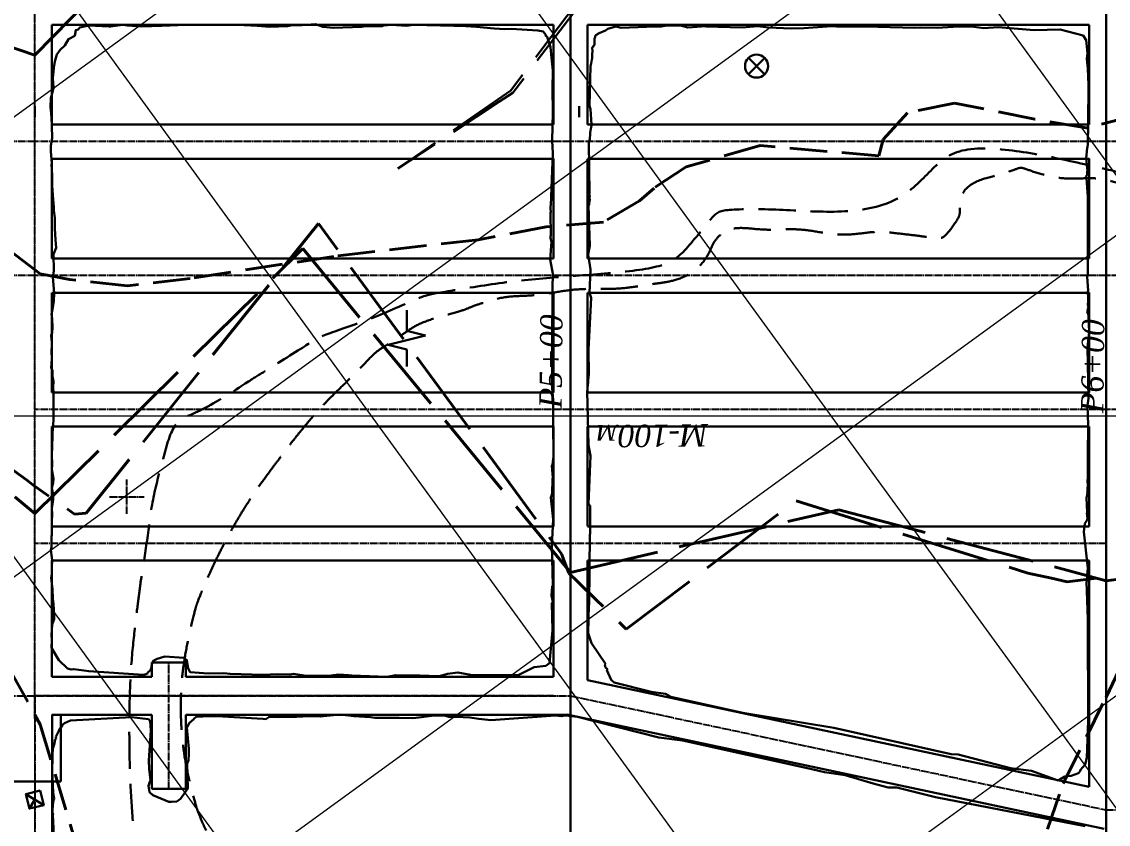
# Model space of a CAD drawing. Header units: millimetres. Extents: x -277 to 3473, y -747 to 1141.
# Drawn here: x 286.2 to 432.3, y 45.1 to 153 of the extents above; entities that cross this region are included whole.
import ezdxf

# ---------------------------------------------------------------- set-up
doc = ezdxf.new("R2010")
doc.units = ezdxf.units.MM
for name, pattern in [('ACAD_ISO02W100', [15, 12, -3]), ('DASHDOT', [2.4, 2, -0.2, 0, -0.2]), ('zona5x5', [7, 5, -2])]:
    doc.linetypes.add(name, pattern=pattern)
for name, color, linetype, lineweight, plot in [('Выработки_проект', 4, 'Continuous', 30, False), ('Опасная зона 2023', 1, 'zona5x5', 30, False), ('Опасная зона 2024', 1, 'zona5x5', 30, False), ('Оси_проект', 4, 'DASHDOT', 25, False)]:
    doc.layers.add(name, color=color, linetype=linetype, lineweight=lineweight, plot=plot)
for name, color, linetype, lineweight in [('Выработки_факт', 7, 'Continuous', 30), ('Геология ПРГР 2025', 1, 'Continuous', 30), ('Опасная зона 2025', 172, 'Continuous', 40), ('Сетка_геол', 1, 'Continuous', 25), ('Сетка_коорд', 250, 'Continuous', 25)]:
    doc.layers.add(name, color=color, linetype=linetype, lineweight=lineweight)
doc.layers.add('Г_157_ГКЗ_23', color=1, linetype='Continuous', plot=False)
doc.layers.add('Геология 2023', color=1, linetype='Continuous', plot=False)
doc.layers.add('СЕТКА', color=1, linetype='Continuous')
doc.styles.add('Сетка_геол', font='timesi.ttf', dxfattribs={"height": 3})

msp = doc.modelspace()

# ---------------------------------------------------------------- linework, layer by layer
at = {"layer": 'Выработки_проект'}
for p, q in [((357.71, 152.56), (290.3, 152.56)), ((357.71, 152.56), (290.3, 152.56)), ((382.71, 152.56), (362.31, 152.56)), ((387.31, 152.56), (362.31, 152.56)), ((429.71, 152.56), (387.31, 152.56)), ((429.71, 152.56), (387.31, 152.56)), ((357.71, 139.16), (290.3, 139.16)), ((357.71, 139.16), (290.3, 139.16)), ((382.71, 139.16), (362.31, 139.16)), ((387.31, 139.16), (362.31, 139.16)), ((429.71, 139.16), (387.31, 139.16)), ((429.71, 139.16), (387.31, 139.16)), ((357.71, 134.56), (290.3, 134.56)), ((357.71, 134.56), (290.3, 134.56)), ((429.71, 134.56), (362.31, 134.56)), ((429.71, 134.56), (362.31, 134.56)), ((357.71, 121.16), (290.3, 121.16)), ((357.71, 121.16), (290.3, 121.16)), ((429.71, 121.16), (362.31, 121.16)), ((429.71, 121.16), (362.31, 121.16)), ((357.71, 116.56), (290.3, 116.56)), ((357.71, 116.56), (290.3, 116.56)), ((429.71, 116.56), (362.31, 116.56)), ((429.71, 116.56), (362.31, 116.56)), ((357.71, 103.16), (290.3, 103.16)), ((357.71, 103.16), (290.3, 103.16)), ((429.71, 103.16), (362.31, 103.16)), ((429.71, 103.16), (362.31, 103.16)), ((298.05, 98.56), (290.3, 98.56)), ((302.65, 98.56), (290.3, 98.56)), ((357.71, 98.56), (302.65, 98.56)), ((357.71, 98.56), (302.65, 98.56)), ((429.71, 98.56), (362.31, 98.56)), ((429.71, 98.56), (362.31, 98.56)), ((298.05, 85.16), (290.3, 85.16)), ((302.65, 85.16), (290.3, 85.16)), ((357.71, 85.16), (302.65, 85.16)), ((357.71, 85.16), (302.65, 85.16)), ((429.71, 85.16), (362.31, 85.16)), ((429.71, 85.16), (362.31, 85.16)), ((339.71, 80.56), (290.3, 80.56)), ((344.31, 80.56), (290.3, 80.56)), ((357.71, 80.56), (344.31, 80.56)), ((357.71, 80.56), (344.31, 80.56)), ((429.71, 80.56), (362.31, 80.56)), ((429.71, 80.56), (362.31, 80.56)), ((290.31, -4.32), (290.31, 59.84)), ((291.51, 59.84), (291.51, 50.88)), ((291.51, 50.88), (284.51, 50.88))]:
    msp.add_line(p, q, dxfattribs=at)
for points in [[(290.3, 139.16), (290.3, 152.56)], [(357.71, 139.17), (357.71, 152.57)], [(362.31, 139.16), (362.31, 152.56)], [(429.71, 139.17), (429.71, 152.57)], [(290.3, 121.16), (290.3, 134.56)], [(357.71, 121.17), (357.71, 134.57)], [(362.31, 121.16), (362.31, 134.56)], [(429.71, 121.17), (429.71, 134.57)], [(290.3, 103.16), (290.3, 116.56)], [(357.71, 103.17), (357.71, 116.57)], [(357.71, 103.16), (357.71, 116.56)], [(362.31, 103.16), (362.31, 116.56)], [(429.71, 103.17), (429.71, 116.57)], [(429.71, 103.16), (429.71, 116.56)], [(338.01, 112.72), (338.01, 114.22)], [(338.01, 112.72), (338.01, 111.42)], [(338.01, 111.42), (340.51, 110.79)], [(340.51, 110.79), (335.51, 109.54)], [(335.51, 109.54), (338.01, 108.92)], [(338.01, 108.92), (338.01, 106.66)], [(357.71, 85.16), (357.71, 98.57)], [(357.71, 85.16), (357.71, 98.56)], [(362.31, 85.17), (362.31, 98.56)], [(429.71, 85.16), (429.71, 98.57)], [(429.71, 85.16), (429.71, 98.56)], [(357.71, 68.64), (357.71, 80.56)], [(357.71, 68.64), (357.71, 80.56)], [(357.72, 64.94), (357.72, 80.57)], [(357.72, 64.94), (357.72, 80.56)], [(362.31, 64.51), (362.31, 80.57)], [(429.71, 67.16), (429.71, 80.56)], [(429.71, 50.16), (429.71, 80.56)], [(303.71, 64.94), (290.3, 64.94)], [(357.72, 64.94), (308.31, 64.94)], [(362.31, 64.51), (429.71, 50.16)], [(359.49, 59.9), (431.74, 44.51)], [(303.71, 59.84), (290.3, 59.84)], [(359.75, 59.84), (308.31, 59.84)]]:
    msp.add_lwpolyline(points, dxfattribs=at)
for points, elevation in [([(287.99, 141.64), (287.99, 140.14)], 31), ([(361.15, 141.64), (361.15, 140.14)], 31), ([(431.99, 141.64), (431.99, 140.14)], 31), ([(290.3, 85.17), (290.3, 98.56)], 0), ([(290.3, 64.94), (290.3, 80.57)], 0), ([(303.71, 66.89), (303.71, 64.94)], -31), ([(308.31, 66.89), (303.71, 66.89)], -31), ([(308.31, 66.89), (308.31, 64.94)], -31), ([(303.71, 59.84), (303.71, 49.89)], -31), ([(308.31, 59.84), (308.31, 49.89)], -31), ([(308.31, 49.89), (303.71, 49.89)], -31)]:
    msp.add_lwpolyline(points, dxfattribs=dict(at, elevation=elevation))
at = {"layer": 'Выработки_факт'}
for p, q in [((383.91, 148.1), (386.1, 145.9)), ((383.91, 145.9), (386.1, 148.09)), ((286.8, 49.19), (289.21, 47.72)), ((287.27, 47.25), (288, 48.46))]:
    msp.add_line(p, q, dxfattribs=at)
at = {"layer": 'Выработки_факт', "linetype": 'ByBlock'}
msp.add_lwpolyline([(290.27, 69.85), (290.24, 68.84), (291.22, 67.17), (292.4, 66.08), (292.87, 65.95), (293.23, 65.99), (293.25, 65.98), (295.24, 65.69), (302.59, 65.2), (303.08, 65.33), (303.21, 65.52), (303.22, 65.59), (303.57, 65.82), (303.61, 66.02), (303.62, 66.07), (303.67, 66.32), (303.68, 66.35), (303.74, 66.67), (304.01, 67.13), (304.45, 67.38), (305.49, 67.66), (308.05, 67.5), (308.45, 67.2), (308.59, 66.08), (308.86, 65.58), (311.29, 65.4), (313.42, 65.43), (314.25, 65.34), (318.65, 65.23), (320.64, 65.32), (322.3, 65.26), (322.75, 65.33), (324.5, 65.09), (327.47, 65.09), (328.82, 65.27), (330.16, 65.15), (330.63, 65.13), (335.37, 64.95), (336.52, 65.16), (339.76, 65.14), (340.99, 65.08), (341.49, 65.04), (342.53, 65.07), (343.45, 65.34), (344.87, 65.54), (346.85, 65.17), (348.37, 65.15), (353.08, 65.19), (355.14, 66.24), (356.71, 66.44), (357.19, 66.76), (357.58, 71.18), (357.59, 71.21), (357.51, 74.79), (357.62, 75.05), (357.47, 75.89), (357.54, 77.12), (357.64, 77.28), (357.5, 82.54), (357.67, 86.1), (357.35, 89.02), (357.46, 89.28), (357.5, 89.47), (357.52, 89.51), (357.59, 91.58), (357.63, 91.66), (357.49, 93.3), (357.52, 93.34), (357.54, 93.43), (357.58, 93.45), (357.68, 94.25), (357.74, 94.4), (357.69, 99.29), (357.67, 102.06), (357.69, 102.1), (357.5, 104.29), (357.54, 107.11), (357.65, 107.31), (357.52, 108.53), (357.58, 117.89), (357.68, 118.87), (357.25, 121.03), (357.44, 123.4), (357.3, 123.89), (357.33, 123.97), (357.31, 124.13), (357.34, 124.22), (357.31, 127.3), (357.36, 127.43), (357.31, 127.84), (357.33, 127.87), (357.33, 128.23), (357.34, 128.27), (357.65, 135.32), (357.53, 136.98), (357.61, 140.76), (357.6, 143.98), (357.61, 146.41), (357.47, 148.12), (357.3, 149.54), (356.86, 150.93), (356.69, 151.05), (356.64, 151.13), (356.68, 151.22), (356.31, 151.65), (355.63, 151.8), (352.02, 152.03), (351.19, 151.95), (349.76, 152.07), (347.39, 152.29), (345.92, 152.37), (344.32, 152.41), (338.89, 152.55), (337.98, 152.4), (335.93, 152.53), (334.9, 152.45), (334.68, 152.35), (332.48, 152.35), (331.94, 152.29), (328.14, 152.13), (326.72, 152.3), (325.74, 152.63), (323.95, 152.49), (322.6, 152.52), (321.95, 152.35), (319.6, 152.3), (317.9, 152.4), (315.31, 152.56), (314.64, 152.53), (314.58, 152.53), (308.28, 152.55), (306.18, 152.48), (305.09, 152.43), (302.31, 152.33), (300.45, 152.45), (299.84, 152.56), (298.19, 152.32), (297.97, 152.34), (295.27, 152.46), (294.05, 152.18), (293.83, 151.91), (293.5, 151.85), (293.36, 151.08), (292.51, 150.63), (292.02, 149.78), (291.39, 149.19), (290.97, 148.55), (290.68, 147.63), (290.54, 146.76), (290.4, 145.36), (290.52, 144.07), (290.29, 143.13), (290.16, 142.73), (290.1, 141.46), (290.14, 141.14), (290.25, 140.08), (290.29, 138.96), (290.31, 137.34), (290.15, 136.33), (290.14, 135.58), (290.28, 133.92), (290.25, 133.78), (290.32, 132.33), (290.33, 130.97), (290.42, 129.68), (290.54, 127.99), (290.57, 127.6), (290.67, 126.61), (290.68, 125.18), (290.76, 123.68), (290.86, 122.6), (290.52, 121.74), (290.56, 119.48), (290.41, 118.65), (290.59, 116.53), (290.54, 115.42), (290.33, 114.14), (290.26, 113.64), (290.35, 113.08), (290.36, 111.83), (290.31, 111.23), (290.21, 110.8), (290.28, 109.85), (290.27, 109.49), (290.23, 108.67), (290.28, 107.66), (290.21, 106.47), (290.36, 106.09), (290.39, 105.31), (290.49, 104.61), (290.48, 103.96), (290.52, 102.98), (290.52, 101.79), (290.52, 101.11), (290.52, 99.93), (290.49, 99.39), (290.44, 98.51), (290.39, 97.43), (290.33, 95.8), (290.27, 94.8), (290.33, 93.45), (290.29, 92.78), (290.53, 91.56), (290.47, 91.06), (290.3, 90.31), (290.43, 89.62), (290.45, 88.78), (290.28, 87.57), (290.33, 86.84), (290.3, 85.82), (290.29, 84.92), (290.28, 84.01), (290.23, 83.8), (290.22, 82.34), (290.13, 82.02), (290.35, 80.63), (290.3, 79.76), (290.28, 78.8), (290.2, 78.23), (290.36, 76.73), (290.43, 75.46), (290.49, 74.74), (290.61, 73), (290.58, 72.71), (290.48, 72.32), (290.35, 71.96), (290.27, 71.15), (290.22, 70.65)], close=True, dxfattribs=at)
at = {"layer": 'Выработки_факт'}
for points in [[(399.66, 152.32), (406.31, 152.16), (407.02, 152.18), (409.3, 152.13), (412.17, 152.32), (414.23, 152.27), (415.58, 152.12), (417.51, 152.23), (422.35, 151.85), (425.83, 151.92), (428.9, 151.13), (429.33, 150.49), (429.5, 148.74), (429.42, 147.97), (429.54, 146.68), (429.52, 146.64), (429.64, 144.47), (429.63, 144.44), (429.6, 139.35), (429.53, 136.33), (429.51, 136.28), (429.49, 136.13), (429.43, 136.02), (429.34, 134.59), (429.49, 132.95), (429.45, 132.86), (429.44, 132.48), (429.44, 132.47), (429.44, 132.36), (429.29, 132.15), (429.38, 131.98), (429.37, 131.98), (429.53, 129.45), (429.53, 118.87), (429.47, 118.68), (429.6, 116.83), (429.56, 116.72), (429.58, 115.75), (429.58, 115.74), (429.6, 115.18), (429.52, 115.04), (429.58, 114.62), (429.56, 114.57), (429.58, 114.42), (429.53, 114.31), (429.52, 114.25), (429.47, 114.14), (429.48, 114.07), (429.46, 114.02), (429.63, 113.55), (429.73, 111.27), (429.49, 109.25), (429.64, 102.36), (429.64, 102.34), (429.49, 101.39), (429.59, 98.79), (429.58, 98.76), (429.58, 98.46), (429.57, 98.45), (429.54, 95.14), (429.52, 95.1), (429.55, 91.51), (429.48, 91.44), (429.54, 90.49), (429.54, 90.49), (429.53, 90.45), (429.51, 90.39), (429.49, 89.81), (429.47, 89.78), (429.51, 89.6), (429.43, 89.45), (429.39, 89.14), (429.35, 89.06), (429.44, 87.01), (429.42, 86.95), (429.5, 86.22), (429.44, 86.08), (429.44, 86.04), (429.4, 85.97), (429.39, 85.93), (429.15, 85.53), (429.02, 84.44), (429.52, 79.54), (429.45, 78.67), (429.43, 78.62), (429.39, 77.76), (429.38, 77.74), (429.56, 72.69), (429.52, 72.57), (429.59, 59.06), (429.4, 54.04), (429.33, 53.73), (429.31, 53.67), (429.27, 53.5), (429.21, 53.37), (429.2, 53.17), (428.55, 52.44), (428.5, 52.25), (428.29, 52), (427.28, 51.66), (426.45, 51.55), (425.55, 51.03), (421.98, 52.3), (419.15, 52.66), (412.11, 54.49), (411.15, 54.55), (395.42, 58.07), (383.19, 60.09), (373.47, 62.24), (372.79, 62.67), (370.86, 62.95), (365.89, 64.19), (365.46, 64.53), (364.91, 65.83), (364.97, 65.96), (364.71, 66.2), (364.64, 66.55), (364.7, 66.71), (362.82, 69.46), (362.36, 70.83), (362.48, 74.57), (362.51, 74.64), (362.62, 84.1), (362.63, 84.13), (362.66, 87.9), (362.44, 88.18), (362.71, 94.62), (362.41, 96.05), (362.25, 103.34), (362.3, 103.49), (362.31, 103.98), (362.33, 104.02), (362.41, 105.34), (362.48, 105.57), (362.43, 108.91), (362.8, 115.88), (362.57, 116.54), (362.7, 119.67), (362.36, 121.71), (362.62, 122.91), (362.62, 122.91), (362.44, 128.25), (362.5, 128.43), (362.57, 128.89), (362.59, 128.94), (362.57, 129.4), (362.6, 129.49), (362.53, 129.8), (362.58, 129.94), (362.47, 136.74), (362.59, 137.19), (362.6, 137.21), (362.63, 137.88), (362.66, 137.96), (362.65, 138.19), (362.67, 138.23), (362.75, 138.67), (362.77, 138.72), (362.82, 139.13), (362.83, 139.16), (362.71, 141.22), (362.55, 141.65), (362.67, 147.01), (362.79, 147.35), (362.87, 147.9), (362.91, 148), (362.9, 148.59), (362.92, 148.65), (362.97, 148.96), (362.93, 149.52), (363.07, 149.61), (363.09, 149.73), (363.21, 149.85), (363.22, 150.67), (363.25, 150.74), (363.27, 150.79), (363.29, 150.81), (363.3, 150.95), (363.32, 150.99), (363.34, 151.07), (363.43, 151.16), (363.6, 151.24), (363.61, 151.28), (363.87, 151.42), (364.69, 151.8), (365.02, 152.03), (366.11, 152.32), (366.82, 152.15), (371.35, 152.34), (372.2, 152.31), (372.9, 152.48), (374.81, 152.47), (375.78, 152.17), (377.6, 152.34), (377.92, 152.37), (378.21, 152.34), (378.79, 152.34), (379.79, 152.27), (383.13, 152.18), (385.12, 152.36), (386.6, 152.19), (389.65, 152.07), (391.37, 152.12), (395.14, 152.37), (395.75, 152.31)], [(288.74, 49.67), (286.8, 49.19), (287.27, 47.25), (289.21, 47.72)]]:
    msp.add_lwpolyline(points, close=True, dxfattribs=at)
at = {"layer": 'Выработки_факт', "elevation": 159.04}
msp.add_lwpolyline([(406.31, 152.16), (407.02, 152.18), (409.3, 152.13), (412.17, 152.32), (414.23, 152.27), (415.58, 152.12), (417.51, 152.23), (422.35, 151.85), (425.83, 151.92), (428.9, 151.13), (429.33, 150.49), (429.5, 148.74), (429.42, 147.97), (429.54, 146.68), (429.52, 146.64), (429.64, 144.47), (429.63, 144.44), (429.6, 139.35), (429.53, 136.33), (429.51, 136.28), (429.49, 136.13), (429.43, 136.02), (429.34, 134.59), (429.49, 132.95), (429.45, 132.86), (429.44, 132.48), (429.44, 132.47), (429.44, 132.36), (429.29, 132.15), (429.38, 131.98), (429.37, 131.98), (429.53, 129.45), (429.53, 118.87), (429.47, 118.68), (429.6, 116.83), (429.56, 116.72), (429.58, 115.75), (429.58, 115.74), (429.6, 115.18), (429.52, 115.04), (429.58, 114.62), (429.56, 114.57), (429.58, 114.42), (429.53, 114.31), (429.52, 114.25), (429.47, 114.14), (429.48, 114.07), (429.46, 114.02), (429.63, 113.55), (429.73, 111.27), (429.49, 109.25), (429.64, 102.36), (429.64, 102.34), (429.49, 101.39), (429.59, 98.79), (429.58, 98.76), (429.58, 98.46), (429.57, 98.45), (429.54, 95.14), (429.52, 95.1), (429.55, 91.51), (429.48, 91.44), (429.54, 90.49), (429.54, 90.49), (429.53, 90.45), (429.51, 90.39), (429.49, 89.81), (429.47, 89.78), (429.51, 89.6), (429.43, 89.45), (429.39, 89.14), (429.35, 89.06), (429.44, 87.01), (429.42, 86.95), (429.5, 86.22), (429.44, 86.08), (429.44, 86.04), (429.4, 85.97), (429.39, 85.93), (429.15, 85.53), (429.02, 84.44), (429.52, 79.54), (429.45, 78.67), (429.43, 78.62), (429.39, 77.76), (429.38, 77.74), (429.56, 72.69), (429.52, 72.57), (429.59, 59.06), (429.4, 54.04), (429.33, 53.73), (429.31, 53.67), (429.27, 53.5), (429.21, 53.37), (429.2, 53.17), (428.55, 52.44), (428.5, 52.25), (428.29, 52), (427.28, 51.66), (426.45, 51.55), (425.55, 51.03), (421.98, 52.3), (419.15, 52.66), (412.11, 54.49), (411.15, 54.55), (395.42, 58.07), (383.19, 60.09), (373.47, 62.24), (372.79, 62.67), (370.86, 62.95), (365.89, 64.19), (365.46, 64.53), (364.91, 65.83), (364.97, 65.96), (364.71, 66.2), (364.64, 66.55), (364.7, 66.71), (362.82, 69.46), (362.36, 70.83), (362.48, 74.57), (362.51, 74.64), (362.62, 84.1), (362.63, 84.13), (362.66, 87.9), (362.44, 88.18), (362.71, 94.62), (362.41, 96.05), (362.25, 103.34), (362.3, 103.49), (362.31, 103.98), (362.33, 104.02), (362.41, 105.34), (362.48, 105.57), (362.43, 108.91), (362.8, 115.88), (362.57, 116.54), (362.7, 119.67), (362.36, 121.71), (362.62, 122.91), (362.62, 122.91), (362.44, 128.25), (362.5, 128.43), (362.57, 128.89), (362.59, 128.94), (362.57, 129.4), (362.6, 129.49), (362.53, 129.8), (362.58, 129.94), (362.47, 136.74), (362.59, 137.19), (362.6, 137.21), (362.63, 137.88), (362.66, 137.96), (362.65, 138.19), (362.67, 138.23), (362.75, 138.67), (362.77, 138.72), (362.82, 139.13), (362.83, 139.16), (362.71, 141.22), (362.55, 141.65), (362.67, 147.01), (362.79, 147.35), (362.87, 147.9), (362.91, 148), (362.9, 148.59), (362.92, 148.65), (362.97, 148.96), (362.93, 149.52), (363.07, 149.61), (363.09, 149.73), (363.21, 149.85), (363.22, 150.67), (363.25, 150.74), (363.27, 150.79), (363.29, 150.81), (363.3, 150.95), (363.32, 150.99), (363.34, 151.07), (363.43, 151.16), (363.6, 151.24), (363.61, 151.28), (363.87, 151.42), (364.69, 151.8), (365.02, 152.03), (366.11, 152.32), (366.82, 152.15), (371.35, 152.34), (372.2, 152.31), (372.9, 152.48), (374.81, 152.47), (375.78, 152.17), (377.6, 152.34), (377.92, 152.37), (378.21, 152.34), (378.79, 152.34), (379.79, 152.27), (383.13, 152.18), (385.12, 152.36), (386.6, 152.19), (389.65, 152.07), (391.37, 152.12), (395.14, 152.37), (395.75, 152.31), (399.66, 152.32), (406.31, 152.16)], dxfattribs=at)
at = {"layer": 'Выработки_факт'}
msp.add_lwpolyline([(406.31, 152.16), (407.02, 152.18), (409.3, 152.13), (412.17, 152.32), (414.23, 152.27), (415.58, 152.12), (417.51, 152.23), (422.35, 151.85), (425.83, 151.92), (428.9, 151.13), (429.33, 150.49), (429.5, 148.74), (429.42, 147.97), (429.54, 146.68), (429.52, 146.64), (429.64, 144.47), (429.63, 144.44), (429.6, 139.35), (429.53, 136.33), (429.51, 136.28), (429.49, 136.13), (429.43, 136.02), (429.34, 134.59), (429.49, 132.95), (429.45, 132.86), (429.44, 132.48), (429.44, 132.47), (429.44, 132.36), (429.29, 132.15), (429.38, 131.98), (429.37, 131.98), (429.53, 129.45), (429.53, 118.87), (429.47, 118.68), (429.6, 116.83), (429.56, 116.72), (429.58, 115.75), (429.58, 115.74), (429.6, 115.18), (429.52, 115.04), (429.58, 114.62), (429.56, 114.57), (429.58, 114.42), (429.53, 114.31), (429.52, 114.25), (429.47, 114.14), (429.48, 114.07), (429.46, 114.02), (429.63, 113.55), (429.73, 111.27), (429.49, 109.25), (429.64, 102.36), (429.64, 102.34), (429.49, 101.39), (429.59, 98.79), (429.58, 98.76), (429.58, 98.46), (429.57, 98.45), (429.54, 95.14), (429.52, 95.1), (429.55, 91.51), (429.48, 91.44), (429.54, 90.49), (429.54, 90.49), (429.53, 90.45), (429.51, 90.39), (429.49, 89.81), (429.47, 89.78), (429.51, 89.6), (429.43, 89.45), (429.39, 89.14), (429.35, 89.06), (429.44, 87.01), (429.42, 86.95), (429.5, 86.22), (429.44, 86.08), (429.44, 86.04), (429.4, 85.97), (429.39, 85.93), (429.15, 85.53), (429.02, 84.44), (429.52, 79.54), (429.45, 78.67), (429.43, 78.62), (429.39, 77.76), (429.38, 77.74), (429.56, 72.69), (429.52, 72.57), (429.59, 59.06), (429.4, 54.04), (429.33, 53.73), (429.31, 53.67), (429.27, 53.5), (429.21, 53.37), (429.2, 53.17), (428.55, 52.44), (428.5, 52.25), (428.29, 52), (427.28, 51.66), (426.45, 51.55), (425.55, 51.03), (421.98, 52.3), (419.15, 52.66), (412.11, 54.49), (411.15, 54.55), (395.42, 58.07), (383.19, 60.09), (373.47, 62.24), (372.79, 62.67), (370.86, 62.95), (365.89, 64.19), (365.46, 64.53), (364.91, 65.83), (364.97, 65.96), (364.71, 66.2), (364.64, 66.55), (364.7, 66.71), (362.82, 69.46), (362.36, 70.83), (362.48, 74.57), (362.51, 74.64), (362.62, 84.1), (362.63, 84.13), (362.66, 87.9), (362.44, 88.18), (362.71, 94.62), (362.41, 96.05), (362.25, 103.34), (362.3, 103.49), (362.31, 103.98), (362.33, 104.02), (362.41, 105.34), (362.48, 105.57), (362.43, 108.91), (362.8, 115.88), (362.57, 116.54), (362.7, 119.67), (362.36, 121.71), (362.62, 122.91), (362.62, 122.91), (362.44, 128.25), (362.5, 128.43), (362.57, 128.89), (362.59, 128.94), (362.57, 129.4), (362.6, 129.49), (362.53, 129.8), (362.58, 129.94), (362.47, 136.74), (362.59, 137.19), (362.6, 137.21), (362.63, 137.88), (362.66, 137.96), (362.65, 138.19), (362.67, 138.23), (362.75, 138.67), (362.77, 138.72), (362.82, 139.13), (362.83, 139.16), (362.71, 141.22), (362.55, 141.65), (362.67, 147.01), (362.79, 147.35), (362.87, 147.9), (362.91, 148), (362.9, 148.59), (362.92, 148.65), (362.97, 148.96), (362.93, 149.52), (363.07, 149.61), (363.09, 149.73), (363.21, 149.85), (363.22, 150.67), (363.25, 150.74), (363.27, 150.79), (363.29, 150.81), (363.3, 150.95), (363.32, 150.99), (363.34, 151.07), (363.43, 151.16), (363.6, 151.24), (363.61, 151.28), (363.87, 151.42), (364.69, 151.8), (365.02, 152.03), (366.11, 152.32), (366.82, 152.15), (371.35, 152.34), (372.2, 152.31), (372.9, 152.48), (374.81, 152.47), (375.78, 152.17), (377.6, 152.34), (377.92, 152.37), (378.21, 152.34), (378.79, 152.34), (379.79, 152.27), (383.13, 152.18), (385.12, 152.36), (386.6, 152.19), (389.65, 152.07), (391.37, 152.12), (395.14, 152.37), (395.75, 152.31), (399.66, 152.32), (406.31, 152.16)], dxfattribs=at)
at = {"layer": 'Выработки_факт', "linetype": 'ByBlock'}
msp.add_lwpolyline([(429.2, 44.89), (409.05, 48.78), (403.89, 50.07), (402.71, 50.09), (400.68, 50.61), (396.94, 51.75), (394.14, 52.12), (392.45, 52.54), (375.06, 56.38), (371.87, 56.81), (360.93, 59.55), (359.35, 59.73), (358.79, 59.64), (357.99, 59.73), (349.31, 59.14), (347.68, 59.28), (346.47, 59.49), (345.58, 59.53), (343.64, 59.57), (343.02, 59.74), (341.7, 59.77), (339.61, 59.47), (338.8, 59.41), (336.96, 59.43), (333.74, 59.42), (333.1, 59.51), (330.89, 59.67), (329.04, 59.87), (326.36, 59.6), (324.86, 59.68), (323.19, 59.58), (322.34, 59.55), (320.69, 59.51), (319.9, 59.57), (319.44, 59.53), (319.07, 59.27), (318.67, 59.31), (313.29, 59.61), (311.49, 59.65), (309.7, 59.55), (309.38, 59.29), (309.38, 59.27), (308.81, 58.77), (308.81, 58.76), (308.42, 58.12), (308.7, 55.26), (308.7, 54.51), (308.67, 53.81), (308.59, 53.57), (308.59, 53.56), (308.5, 53.31), (308.56, 49.93), (307.59, 48.57), (307.07, 48.19), (306.39, 48.14), (306.01, 48.13), (303.87, 49.05), (303.4, 49.45), (303.26, 50.28), (303.48, 50.85), (303.53, 51.04), (303.36, 52.6), (303.33, 53.71), (303.59, 57.72), (303.5, 58.99), (303.26, 59.25), (300.99, 59.53), (292.79, 59.06), (291.98, 58.72), (291.74, 58.48), (291.21, 57.7), (291.19, 57.61), (290.87, 56.98), (290.84, 56.9), (290.86, 56.65), (290.69, 56.44), (290.66, 55.86), (290.56, 55.73), (290.51, 55.44), (290.4, 55.32), (290.38, 54.42), (290.34, 52.05), (290.38, 51.54), (290.45, 49.33), (290.61, 48.58), (290.56, 48.48), (290.53, 48.34), (290.47, 48.17), (290.36, 47.08), (290.37, 46.65), (290.48, 46.47), (290.44, 46.38), (290.63, 41.83)], dxfattribs=at)
at = {"layer": 'Выработки_факт'}
msp.add_circle((385.01, 147), 1.55, dxfattribs=at)
at = {"layer": 'Г_157_ГКЗ_23', "linetype": 'ACAD_ISO02W100', "lineweight": 40, "elevation": -223, "flags": 128}
msp.add_lwpolyline([(143.58, 187.12), (156.67, 180.88), (160.12, 179.01), (170.48, 172.95), (177.63, 169.15), (183.99, 165.5), (195.4, 159.54), (215.65, 148.95), (215.83, 148.85), (224.48, 142.58), (225.92, 141.3), (233.15, 135.9), (235.83, 133.49), (241.77, 128.93), (245.53, 125.5), (250.35, 121.71), (255.07, 117.37), (258.91, 114.29), (264.46, 109.13), (267.45, 106.69), (273.74, 100.78), (276.67, 98.69), (286.86, 91.43), (287.74, 90.72), (293.34, 86.81), (294.89, 86.95), (326.11, 125.87), (358.81, 81.46), (359.79, 78.88), (360.97, 77.73), (363.46, 75.29), (365.61, 73.18), (367.5, 71.33), (390.27, 88.59), (421.46, 78.89), (424.67, 78.18), (426.78, 77.72), (443.39, 79.79), (464.77, 82.37), (481.99, 84.87), (500.58, 89.94), (502.8, 92.23), (503.26, 92.81), (509.74, 99.72), (511.57, 102.07), (516.4, 107.41), (519.44, 111.42), (522.82, 115.26), (526.94, 120.85), (529.01, 123.28), (534.09, 130.34), (534.99, 131.43), (538.84, 136.92), (538.9, 137), (539.15, 137.71), (544.07, 139.46), (571.74, 152.24), (577.87, 150.63), (642.54, 155.67), (644.4, 153.04), (646.38, 150.23), (648.57, 150.26)], dxfattribs=at)
at = {"layer": 'Геология 2023', "color": 30, "linetype": 'ACAD_ISO02W100', "lineweight": 30, "elevation": -223, "flags": 128}
msp.add_lwpolyline([(396.34, 202.78), (397.85, 204.36), (408.67, 215.72), (414.98, 223.31), (460.4, 277.88), (460.68, 278.82), (462.69, 285.59), (463.13, 287.09), (466.26, 297.9), (468.86, 309.4), (487.59, 392.14), (487.52, 394.05), (486.98, 407.83), (487.31, 407.76), (489.7, 407.29), (489.7, 405.36), (489.77, 391.49), (487.22, 380.07), (468.91, 297.93), (468.2, 295.34), (463.09, 276.7), (458.61, 270.7), (426.39, 227.54), (424.69, 226.1), (412.48, 215.79), (410.58, 214.14), (396.95, 202.28), (391.49, 195.1), (352.26, 143.42), (350.37, 142.18), (336.8, 133.24), (338.65, 134.51), (351.98, 143.71), (357.4, 150.92), (396.34, 202.78)], close=True, dxfattribs=at)
at = {"layer": 'Геология ПРГР 2025', "color": 1, "linetype": 'ByBlock', "lineweight": 40, "ltscale": 0.1}
msp.add_lwpolyline([(144.01, 237.09), (216.01, 173.02), (288.01, 148.48), (324.01, 185.19), (360.01, 185.19), (377.27, 182.62), (420.96, 176.1), (432.01, 174.46), (504.01, 193.22), (576.01, 226.75), (648.01, 281.85)], dxfattribs=at)
at = {"layer": 'Геология ПРГР 2025', "color": 1, "linetype": 'ACAD_ISO02W100', "lineweight": 40}
msp.add_lwpolyline([(144.01, 186.87), (216.01, 146.57), (288.01, 86.89), (324.01, 122.48), (360.01, 78.98), (396.08, 87.4), (432.01, 77.86), (468.01, 82.53), (504.01, 90.12), (576.01, 174.86), (648.01, 174.21)], dxfattribs=at)
at = {"layer": 'Опасная зона 2023', "linetype": 'zona5x5'}
msp.add_open_spline([(384.55, -9.04, 40), (381.79, -8.31, 40), (379.02, -7.39, 40), (376.25, -6.29, 40), (375.48, -5.94, 40), (373.49, -5.03, 40), (370.72, -3.59, 40), (369.47, -2.85, 40), (367.95, -1.92, 40), (365.18, -0.04, 40), (364.79, 0.25, 40), (362.41, 2.08, 40), (360.9, 3.34, 40), (359.64, 4.46, 40), (357.55, 6.44, 40), (356.87, 7.11, 40), (354.55, 9.53, 40), (354.11, 10.02, 40), (351.78, 12.63, 40), (351.34, 13.15, 40), (349.01, 15.72, 40), (348.57, 16.21, 40), (345.99, 18.82, 40), (345.8, 19, 40), (343.03, 21.43, 40), (342.39, 21.91, 40), (340.26, 23.4, 40), (337.49, 24.89, 40), (337.25, 25.01, 40), (334.73, 26.14, 40), (331.96, 27.36, 40), (330.25, 28.1, 40), (329.19, 28.55, 40), (326.42, 29.81, 40), (323.75, 31.2, 40), (323.65, 31.25, 40), (320.88, 32.92, 40), (319.02, 34.29, 40), (318.11, 35.02, 40), (315.62, 37.39, 40), (315.34, 37.68, 40), (313.15, 40.48, 40), (312.58, 41.36, 40), (311.31, 43.58, 40), (309.96, 46.67, 40), (309.81, 47.14, 40), (309.03, 49.77, 40), (308.33, 52.86, 40), (307.87, 55.96, 40), (307.63, 59.05, 40), (307.59, 62.14, 40), (307.8, 65.24, 40), (308.27, 68.33, 40), (308.91, 71.43, 40), (309.69, 74.52, 40), (309.81, 74.84, 40), (310.93, 77.62, 40), (312.37, 80.71, 40), (312.58, 81.13, 40), (313.94, 83.81, 40), (315.34, 86.26, 40), (315.71, 86.9, 40), (317.72, 90, 40), (318.11, 90.54, 40), (319.97, 93.09, 40), (320.88, 94.28, 40), (322.32, 96.19, 40), (323.65, 97.85, 40), (324.81, 99.28, 40), (326.42, 101.08, 40), (327.63, 102.38, 40), (329.19, 103.87, 40), (330.8, 105.47, 40), (331.96, 106.61, 40), (333.75, 108.57, 40), (334.73, 109.15, 40), (337.49, 110.94, 40), (338.36, 111.66, 40), (340.26, 112.68, 40), (343.03, 113.52, 40), (345.8, 114.22, 40), (346.8, 114.76, 40), (348.57, 115.27, 40), (351.34, 116.12, 40), (354.11, 116.1, 40), (356.87, 116.39, 40), (359.64, 116.93, 40), (362.41, 117.11, 40), (365.18, 117.01, 40), (367.95, 117.21, 40), (370.72, 117.69, 40), (372.01, 117.85, 40), (373.49, 118.06, 40), (376.25, 118.95, 40), (378.18, 120.95, 40), (379.02, 122.73, 40), (379.59, 124.04, 40), (381.79, 125.44, 40), (384.56, 125.12, 40), (387.33, 124.95, 40), (390.1, 125.18, 40), (392.87, 124.82, 40), (395.63, 124.31, 40), (398.4, 124.39, 40), (401.17, 124.86, 40), (403.94, 124.53, 40), (406.71, 124.21, 40), (407.9, 124.04, 40), (409.48, 123.76, 40), (410.41, 124.04, 40), (412.25, 126.7, 40), (412.36, 127.14, 40), (412.33, 130.23, 40), (415.01, 131.85, 40), (417.78, 132.36, 40), (420.29, 133.33, 40), (420.55, 133.36, 40), (420.8, 133.33, 40), (423.32, 132.42, 40), (426.09, 131.82, 40), (428.86, 131.93, 40), (431.63, 131.99, 40), (434.4, 130.95, 40), (436.81, 130.23, 40), (437.16, 130.1, 40), (439.93, 129.57, 40), (442.7, 129.77, 40), (444.2, 130.23, 40), (445.47, 130.7, 40), (448.24, 132.11, 40), (450.88, 133.33, 40), (451.01, 133.4, 40), (453.78, 134.77, 40), (456.54, 135.21, 40), (459.31, 134.95, 40), (462.08, 133.6, 40), (462.35, 133.33, 40), (464.44, 130.23, 40), (464.85, 129.59, 40), (466.08, 127.14, 40), (467.39, 124.04, 40), (467.62, 123.35, 40), (468.33, 120.95, 40), (469.01, 117.85, 40), (469.43, 114.76, 40), (469.43, 111.66, 40), (469.11, 108.57, 40), (468.46, 105.47, 40), (467.62, 102.89, 40), (467.42, 102.38, 40), (465.84, 99.28, 40), (464.85, 97.76, 40), (463.53, 96.19, 40), (462.08, 94.28, 40), (461.19, 93.09, 40), (459.46, 90, 40), (459.31, 89.7, 40), (457.83, 86.9, 40), (456.54, 84.17, 40), (456.37, 83.81, 40), (455.14, 80.71, 40), (454.15, 77.62, 40), (453.78, 76.11, 40), (453.37, 74.52, 40), (452.76, 71.43, 40), (452.26, 68.33, 40), (451.8, 65.24, 40), (451.54, 62.14, 40), (451.31, 59.05, 40), (451.08, 55.96, 40), (451.01, 54.25, 40), (450.95, 52.86, 40), (450.87, 49.77, 40), (450.75, 46.67, 40), (450.5, 43.58, 40), (450.08, 40.48, 40), (449.54, 37.39, 40), (448.82, 34.29, 40), (448.24, 32.4, 40), (447.87, 31.2, 40), (446.73, 28.1, 40), (445.47, 25.16, 40), (445.4, 25.01, 40), (443.97, 21.91, 40), (442.7, 19.55, 40), (442.31, 18.82, 40), (440.37, 15.72, 40), (439.93, 15.07, 40), (438.25, 12.63, 40), (437.16, 11.22, 40), (435.78, 9.53, 40), (434.4, 7.99, 40), (432.89, 6.44, 40), (431.63, 5.18, 40), (429.75, 3.34, 40), (428.86, 2.49, 40), (426.26, 0.25, 40), (426.09, 0.11, 40), (423.32, -1.92, 40), (421.87, -2.85, 40), (420.55, -3.66, 40), (417.78, -5.23, 40), (416.34, -5.94, 40), (415.01, -6.59, 40), (412.25, -7.73, 40), (409.48, -8.68, 40), (408.17, -9.04, 40), (406.71, -9.44, 40), (403.94, -10, 40), (401.17, -10.35, 40), (398.4, -10.53, 40), (395.63, -10.54, 40), (392.87, -10.39, 40), (390.1, -10.09, 40), (387.33, -9.64, 40), (384.56, -9.04, 40), (384.55, -9.04, 40)], degree=3, dxfattribs=at)
at = {"layer": 'Опасная зона 2024', "linetype": 'zona5x5'}
msp.add_open_spline([(383.66, -15.34, 40), (380.25, -14.38, 40), (372.42, -11.02, 40), (370.21, -9.86, 40), (364.59, -6.95, 40), (359.79, -4.38, 40), (356.76, -2.84, 40), (348.93, 0.66, 40), (347.73, 1.1, 40), (341.1, 3.35, 40), (333.27, 5.87, 40), (331.38, 6.58, 40), (325.44, 8.78, 40), (319.39, 12.05, 40), (317.61, 13.13, 40), (312.53, 17.53, 40), (309.78, 20.48, 40), (307.92, 23.01, 40), (304.95, 28.49, 40), (302.98, 33.96, 40), (301.95, 38.89, 40), (301.83, 39.44, 40), (301.2, 44.92, 40), (300.82, 50.4, 40), (300.69, 55.88, 40), (300.7, 61.35, 40), (300.93, 66.83, 40), (301.53, 72.31, 40), (301.95, 75.54, 40), (302.22, 77.79, 40), (303.13, 83.26, 40), (303.74, 88.74, 40), (305.25, 94.22, 40), (306.68, 99.7, 40), (309.78, 100.11, 40), (317.56, 105.18, 40), (317.61, 105.19, 40), (325.44, 110.06, 40), (326.07, 110.65, 40), (333.27, 112.97, 40), (340.12, 116.13, 40), (341.1, 116.33, 40), (348.93, 117.69, 40), (356.76, 118.61, 40), (364.59, 119.05, 40), (372.42, 119.92, 40), (375.08, 121.61, 40), (379.29, 127.09, 40), (380.25, 127.81, 40), (388.08, 127.81, 40), (395.91, 127.16, 40), (403.74, 128.28, 40), (408.07, 132.56, 40), (411.57, 136.22, 40), (419.4, 135.86, 40), (427.23, 134.26, 40), (434.66, 132.56, 40), (435.06, 132.22, 40), (442.89, 127.39, 40), (446.15, 127.09, 40), (450.72, 126.29, 40), (458.55, 126.05, 40), (461.71, 121.61, 40), (463.94, 116.13, 40), (463.63, 110.65, 40), (461.52, 105.18, 40), (458.55, 101.33, 40), (456.16, 99.7, 40), (450.72, 96.22, 40), (445.48, 94.22, 40), (442.89, 92.26, 40), (438.3, 88.74, 40), (435.06, 83.55, 40), (434.96, 83.26, 40), (434.34, 77.79, 40), (434.47, 72.31, 40), (435.06, 68.07, 40), (435.3, 66.83, 40), (436.81, 61.35, 40), (438.64, 55.88, 40), (440.35, 50.4, 40), (441.7, 44.92, 40), (442.17, 39.44, 40), (441.91, 33.96, 40), (440.72, 28.49, 40), (438.98, 23.01, 40), (436.6, 17.53, 40), (435.06, 14.45, 40), (433.89, 12.05, 40), (430.84, 6.58, 40), (427.23, 1.21, 40), (427.15, 1.1, 40), (422.79, -4.38, 40), (419.4, -7.84, 40), (416.86, -9.86, 40), (411.57, -13.4, 40), (406.77, -15.34, 40), (403.74, -16.45, 40), (395.91, -17.42, 40), (388.08, -16.63, 40), (383.66, -15.34, 40)], degree=3, dxfattribs=at)
at = {"layer": 'Опасная зона 2025', "color": 1, "linetype": 'zona5x5'}
for points in [[(436.23, 140.46), (429.34, 138.69), (422.44, 139.87), (411.61, 142.04), (405.29, 140.72), (402.02, 137.13), (401.46, 134.95), (385.48, 136.32), (375.57, 133.47), (371.24, 130.62), (369.26, 128.88), (364.43, 126.03), (356.75, 125.41), (347.59, 123.68), (328.2, 121.44), (308.88, 118.47), (300.46, 117.48), (292.66, 118.34), (288.7, 119.09), (279.6, 126.15)], [(421.91, 37.82), (426.22, 50.63), (432, 62.21), (438.04, 74.77)], [(281.22, 72.1), (288.73, 58.56), (294.39, 39.71)]]:
    msp.add_lwpolyline(points, dxfattribs=at)
at = {"layer": 'Оси_проект', "ltscale": 0.5}
for p, q in [((300.35, 86.85), (300.35, 91.45)), ((298.05, 89.15), (302.72, 89.15))]:
    msp.add_line(p, q, dxfattribs=at)
for points in [[(288, 59.36), (288, 516.09)], [(360.01, 59.36), (360, 516.09)], [(432.01, 59.36), (432, 516.09)], [(360.02, 47.7), (360.02, 504.42)], [(288, 136.86), (216, 136.86)], [(360.01, 136.86), (288, 136.86)], [(432.01, 136.86), (360.01, 136.86)], [(504.01, 136.86), (432.01, 136.86)], [(288, 118.86), (216, 118.86)], [(360.01, 118.86), (288, 118.86)], [(432.01, 118.86), (360.01, 118.86)], [(504.01, 118.86), (432.01, 118.86)], [(360.01, 100.86), (288, 100.86)], [(432.01, 100.86), (360.01, 100.86)], [(504.01, 100.86), (432.01, 100.86)], [(360.01, 82.86), (288, 82.86)], [(432.01, 82.86), (360.01, 82.86)], [(270.01, 62.39), (360.01, 62.39)], [(357.72, 62.39), (288.01, 62.39)], [(288.01, 62.39), (288.01, 4.83)], [(360.02, 62.39), (432.01, 47.06)], [(432.01, 47.06), (474.68, 47.06)]]:
    msp.add_lwpolyline(points, dxfattribs=at)
at = {"layer": 'Оси_проект', "ltscale": 0.5, "elevation": -31}
msp.add_lwpolyline([(306.01, 49.89), (306.01, 66.89)], dxfattribs=at)
at = {"layer": 'СЕТКА', "color": 10, "linetype": 'Continuous', "lineweight": 30}
for p, q in [((360.01, -600), (360, 200)), ((360.01, -600), (360, 200)), ((360.01, -400, 320), (360, 200, 320)), ((432.01, -600), (432, 200)), ((432.01, -600), (432, 200)), ((432.01, -400, 320), (432, 200, 320))]:
    msp.add_line(p, q, dxfattribs=at)
at = {"layer": 'Сетка_геол', "linetype": 'Continuous', "lineweight": 15}
for p, q in [((288.01, -100), (288.01, 600)), ((360.01, -100), (360.01, 600)), ((432.01, -100), (432.01, 600)), ((72.01, 99.99), (720.01, 100))]:
    msp.add_line(p, q, dxfattribs=at)
at = {"layer": 'Сетка_коорд', "linetype": 'ByBlock', "lineweight": 0, "ltscale": 0.2}
for p, q in [((602.16, -100), (93.58, 600)), ((540.36, -100), (72.01, 544.63)), ((478.56, -100), (72.01, 459.56)), ((72.01, -14.69), (720.01, 456.11)), ((72.01, -76.49), (720.01, 394.31)), ((416.75, -100), (72.01, 374.5)), ((124.71, -100), (720.01, 332.51)), ((209.77, -100), (720.01, 270.7))]:
    msp.add_line(p, q, dxfattribs=at)

# ---------------------------------------------------------------- texts
at = {"layer": 'Сетка_геол', "linetype": 'Continuous', "lineweight": 15, "char_height": 3, "width": 6.4704, "attachment_point": 1, "style": 'Сетка_геол'}
for s, insert, rotation in [('Р5+00', (355.8, 101.03), 89.3405), ('Р6+00', (428.62, 100.39), 89.3405), ('М-100м', (378.49, 95.9), 180.5398)]:
    msp.add_mtext(s, dxfattribs=dict(at, insert=insert, rotation=rotation))

doc.saveas('drawing.dxf')
